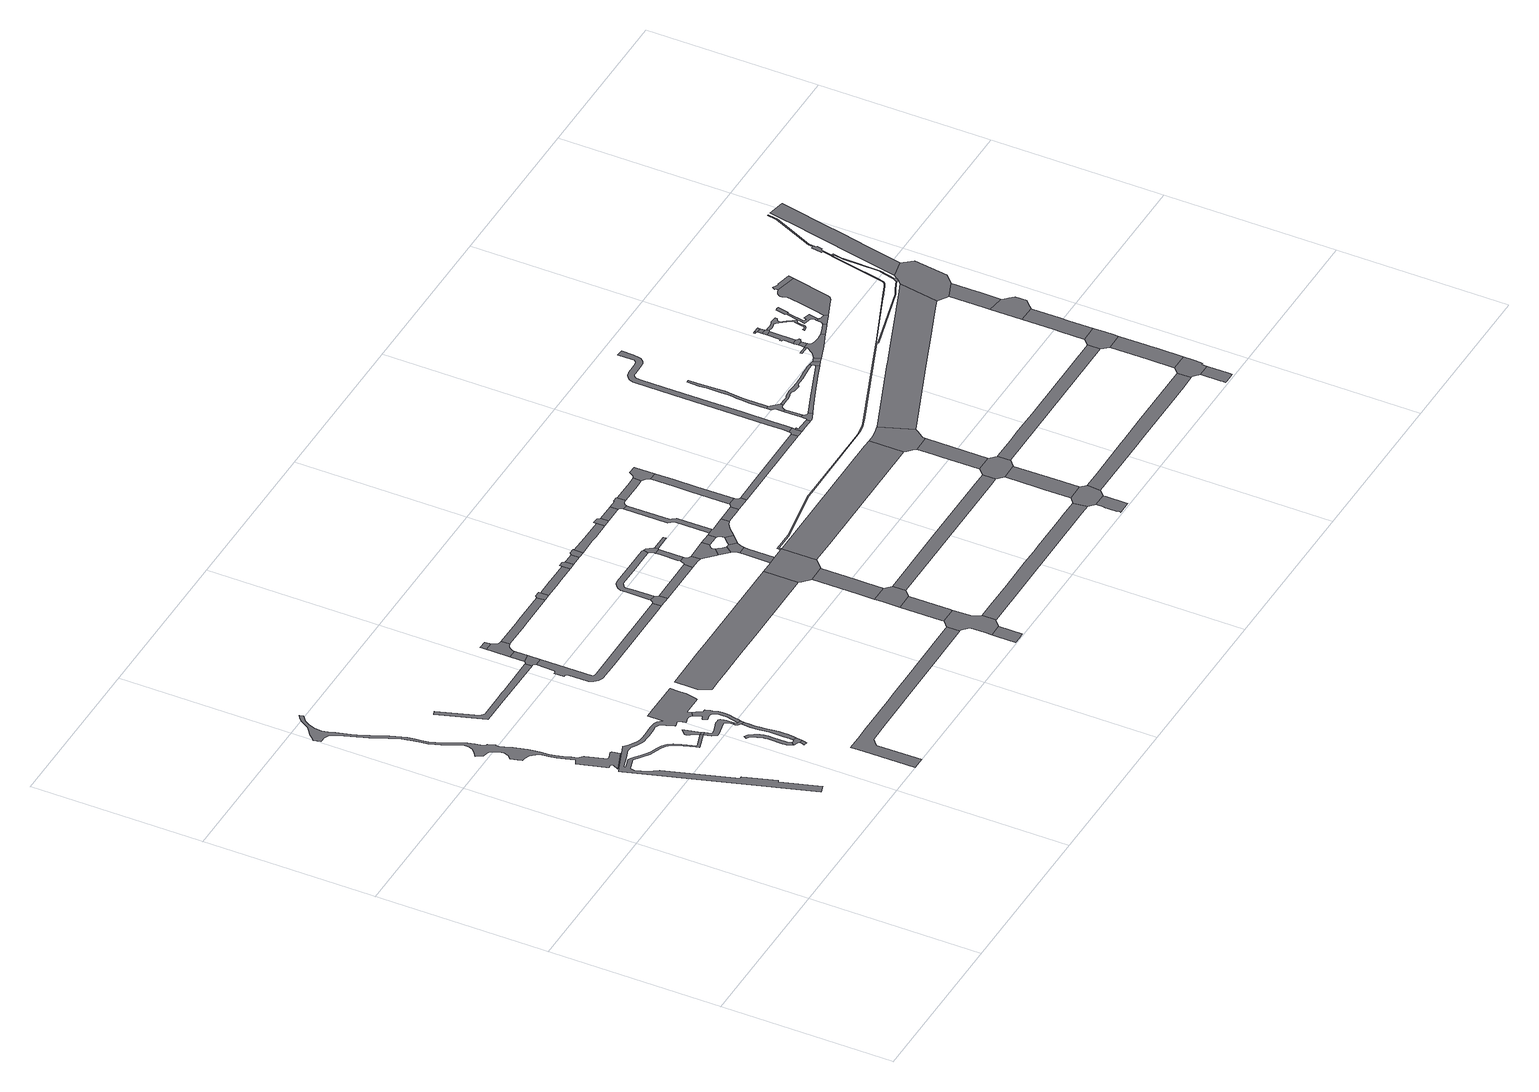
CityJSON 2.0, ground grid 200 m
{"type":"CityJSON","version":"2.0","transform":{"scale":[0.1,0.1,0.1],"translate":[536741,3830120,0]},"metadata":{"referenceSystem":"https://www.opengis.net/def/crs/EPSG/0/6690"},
"CityObjects":{
"road1":{"type":"Road","attributes":{"RoadStructureAttribute.sectionType":"1"},"geometry":[{"type":"MultiSurface","lod":"1","boundaries":[[[0,1,2,3,4,5,6,7,8,9,10,11,12,13,14,15,16,17,18,19,20,21,22,23,24,25,26,27,28,29,30,31,32,33,34,35,36,37,38,39,40,41,42,43,44,45,46,47,48,49,50,51,52,53,54,55,56,57,58,59,60,61,62,63,64,65,66,67,68,69,70,71,72,73,74,75,76,77,78,79,80,81,82,83,84,85,86,87,88,89,90,91,92,93,94,95,96,97,98,99,100,101,102,103,104,105,106,107,108,109,110,111,112,113,114,115,116,117,118]]]}]},
"road2":{"type":"Road","attributes":{"RoadStructureAttribute.sectionType":"1"},"geometry":[{"type":"MultiSurface","lod":"1","boundaries":[[[119,120,121,122,123,124,125,126,127,128,129,130,131,132,133,134,135,136,137,138,139,140,141,142,143,144,145,146,147,148,149,150,151,152,153,154,155,156,157,158,159,160,161,162,163,164,165,166,167,168,169,170,171,172,173,174,175,176,177,178,179,180,181,182,183,184,185,186,187,188,189,190,191,192,193,194,195,196,197,198,199,200,201,202,203,204,205,206,207,208,209,210,211,212,213,214,215,216,217,218,219,220,221,222,223,224]]]}]},
"road3":{"type":"Road","geometry":[{"type":"MultiSurface","lod":"1","boundaries":[[[225,226,227,228,229,230,231,232,233,234,175,235]]]}]},
"road4":{"type":"Road","geometry":[{"type":"MultiSurface","lod":"1","boundaries":[[[235,175,174,236]]]}]},
"road5":{"type":"Road","attributes":{"RoadStructureAttribute.sectionType":"1"},"geometry":[{"type":"MultiSurface","lod":"1","boundaries":[[[237,238,239,240,241,242,243,244,245,246,247,248,249,250,251,252,253,254,255,256,257,258,259,260,261]]]}]},
"road6":{"type":"Road","geometry":[{"type":"MultiSurface","lod":"1","boundaries":[[[262,263,264,265,266,261,260,267,268,269,270,271,272,273,274,275]]]}]},
"road7":{"type":"Road","geometry":[{"type":"MultiSurface","lod":"1","boundaries":[[[272,276,277,278,279,273]]]}]},
"road8":{"type":"Road","attributes":{"RoadStructureAttribute.sectionType":"1"},"geometry":[{"type":"MultiSurface","lod":"1","boundaries":[[[280,281,282,283,284,285,286,287,288,236,174,289,290,291,292,293,294,295,296,297,298]]]}]},
"road9":{"type":"Road","attributes":{"RoadStructureAttribute.sectionType":"1"},"geometry":[{"type":"MultiSurface","lod":"1","boundaries":[[[299,300,301,302,303,304,305,262,275,306,307,308,309,310,311,312,313,314,315]]]}]},
"road10":{"type":"Road","geometry":[{"type":"MultiSurface","lod":"1","boundaries":[[[316,298,297,317,318,299,315,319,320]]]}]},
"road11":{"type":"Road","attributes":{"RoadStructureAttribute.sectionType":"1"},"geometry":[{"type":"MultiSurface","lod":"1","boundaries":[[[321,322,323,324,325,326,327,328,329,330,331,332,333,334,224,223,335,336,337,338,339,340,341,342,343,344,345,346,347,348,349,350,320,319]]]}]},
"road12":{"type":"Road","attributes":{"RoadStructureAttribute.sectionType":"1"},"geometry":[{"type":"MultiSurface","lod":"1","boundaries":[[[351,352,353,354,355,356,357,358,359,360,361,362,363,364]]]}]},
"road13":{"type":"Road","geometry":[{"type":"MultiSurface","lod":"1","boundaries":[[[365,366,367,364,363,368,369,370]]]}]},
"road14":{"type":"Road","attributes":{"RoadStructureAttribute.sectionType":"1"},"geometry":[{"type":"MultiSurface","lod":"1","boundaries":[[[371,372,366,365,373]]]}]},
"road15":{"type":"Road","attributes":{"RoadStructureAttribute.sectionType":"1"},"geometry":[{"type":"MultiSurface","lod":"1","boundaries":[[[374,375,376,377,378,379,380,381,382,383,384,385,386,387,388,389,390,391,392]]]}]},
"road16":{"type":"Road","geometry":[{"type":"MultiSurface","lod":"1","boundaries":[[[393,394,371,373,395,396,397,398,399,400,401,402,403,404]]]}]},
"road17":{"type":"Road","attributes":{"RoadStructureAttribute.sectionType":"1"},"geometry":[{"type":"MultiSurface","lod":"1","boundaries":[[[405,406,393,404,407,408]]]}]},
"road18":{"type":"Road","attributes":{"RoadStructureAttribute.sectionType":"1"},"geometry":[{"type":"MultiSurface","lod":"1","boundaries":[[[409,410,411,412,370,369,413,414,415,416,417,418,419,420,421,422,423,424,425,426]]]}]},
"road19":{"type":"Road","attributes":{"RoadStructureAttribute.sectionType":"1"},"geometry":[{"type":"MultiSurface","lod":"1","boundaries":[[[427,428,400,399,429,430,431,432]]]}]},
"road20":{"type":"Road","attributes":{"RoadStructureAttribute.sectionType":"1"},"geometry":[{"type":"MultiSurface","lod":"1","boundaries":[[[433,434,435,436,437,438,439,440,441,442,443,444,445,446,447,448,449,450,451]]]}]},
"road21":{"type":"Road","geometry":[{"type":"MultiSurface","lod":"1","boundaries":[[[452,432,431,453,454,455]]]}]},
"road22":{"type":"Road","geometry":[{"type":"MultiSurface","lod":"1","boundaries":[[[456,457,426,425,458,459,460,461,462]]]}]},
"road23":{"type":"Road","attributes":{"RoadStructureAttribute.sectionType":"1"},"geometry":[{"type":"MultiSurface","lod":"1","boundaries":[[[463,464,465,466,467,468,469]]]}]},
"road24":{"type":"Road","attributes":{"RoadStructureAttribute.sectionType":"1"},"geometry":[{"type":"MultiSurface","lod":"1","boundaries":[[[470,471,454,453,472,473,474,475]]]}]},
"road25":{"type":"Road","geometry":[{"type":"MultiSurface","lod":"1","boundaries":[[[476,477,478,479,392,391,480,481,482,483,463,469,484,485,486]]]}]},
"road26":{"type":"Road","attributes":{"RoadStructureAttribute.sectionType":"1"},"geometry":[{"type":"MultiSurface","lod":"1","boundaries":[[[459,458,487,488]]]}]},
"road27":{"type":"Road","attributes":{"RoadStructureAttribute.sectionType":"1"},"geometry":[{"type":"MultiSurface","lod":"1","boundaries":[[[489,490,478,477,491,492]]]}]},
"road28":{"type":"Road","attributes":{"RoadStructureAttribute.sectionType":"1"},"geometry":[{"type":"MultiSurface","lod":"1","boundaries":[[[493,494,495,496,497,498,499,500,501,502,456,462,503,504,505,506,507,508,509,510,511]]]}]},
"road29":{"type":"Road","geometry":[{"type":"MultiSurface","lod":"1","boundaries":[[[512,475,474,513,514,515]]]}]},
"road30":{"type":"Road","attributes":{"RoadStructureAttribute.sectionType":"1"},"geometry":[{"type":"MultiSurface","lod":"1","boundaries":[[[516,514,513,517,518,519]]]}]},
"road31":{"type":"Road","geometry":[{"type":"MultiSurface","lod":"1","boundaries":[[[520,521,489,492,522,523,524]]]}]},
"road32":{"type":"Road","geometry":[{"type":"MultiSurface","lod":"1","boundaries":[[[525,519,518,526,527,528]]]}]},
"road33":{"type":"Road","attributes":{"RoadStructureAttribute.sectionType":"1"},"geometry":[{"type":"MultiSurface","lod":"1","boundaries":[[[529,530,531,520,524,532,533,534]]]}]},
"road34":{"type":"Road","geometry":[{"type":"MultiSurface","lod":"1","boundaries":[[[535,536,537,538,488,487,539,540,541,542,543,544,545,546]]]}]},
"road35":{"type":"Road","attributes":{"RoadStructureAttribute.sectionType":"1"},"geometry":[{"type":"MultiSurface","lod":"1","boundaries":[[[547,548,549,535,546,550,551]]]}]},
"road36":{"type":"Road","geometry":[{"type":"MultiSurface","lod":"1","boundaries":[[[451,450,552,529,534,553,554,555,556,557]]]}]},
"road37":{"type":"Road","geometry":[{"type":"MultiSurface","lod":"1","boundaries":[[[558,559,560,511,510,561,562,547,551,563,564]]]}]},
"road38":{"type":"Road","geometry":[{"type":"MultiSurface","lod":"1","boundaries":[[[565,566,541,540,567,568,569,570,571,572,573,574]]]}]},
"road39":{"type":"Road","attributes":{"RoadStructureAttribute.sectionType":"1"},"geometry":[{"type":"MultiSurface","lod":"1","boundaries":[[[575,576,527,526,577,578,579,580]]]}]},
"road40":{"type":"Road","attributes":{"RoadStructureAttribute.sectionType":"1"},"geometry":[{"type":"MultiSurface","lod":"1","boundaries":[[[581,582,583,584,557,556]]]}]},
"road41":{"type":"Road","attributes":{"RoadStructureAttribute.sectionType":"1"},"geometry":[{"type":"MultiSurface","lod":"1","boundaries":[[[585,586,587,570,569,588,589,590]]]}]},
"road42":{"type":"Road","geometry":[{"type":"MultiSurface","lod":"1","boundaries":[[[591,592,593,594,595,564,563]]]}]},
"road43":{"type":"Road","geometry":[{"type":"MultiSurface","lod":"1","boundaries":[[[590,589,596,583,582,597,598,599]]]}]},
"road44":{"type":"Road","attributes":{"RoadStructureAttribute.sectionType":"1"},"geometry":[{"type":"MultiSurface","lod":"1","boundaries":[[[600,565,574,601,602,603]]]}]},
"road45":{"type":"Road","attributes":{"RoadStructureAttribute.sectionType":"1"},"geometry":[{"type":"MultiSurface","lod":"1","boundaries":[[[604,605,606,607,599,598,608,609]]]}]},
"road46":{"type":"Road","geometry":[{"type":"MultiSurface","lod":"1","boundaries":[[[610,580,579,611,612,613]]]}]},
"road47":{"type":"Road","geometry":[{"type":"MultiSurface","lod":"1","boundaries":[[[614,615,616,617,600,603,618,619,620,621,604,609,622,623,624,625,626]]]}]},
"road48":{"type":"Road","attributes":{"RoadStructureAttribute.sectionType":"1"},"geometry":[{"type":"MultiSurface","lod":"1","boundaries":[[[612,611,627,628,629]]]}]},
"road49":{"type":"Road","attributes":{"RoadStructureAttribute.sectionType":"1"},"geometry":[{"type":"MultiSurface","lod":"1","boundaries":[[[630,631,632,633,634,635,616,615,636,637,638,639,640]]]}]},
"road50":{"type":"Road","attributes":{"RoadStructureAttribute.sectionType":"1"},"geometry":[{"type":"MultiSurface","lod":"1","boundaries":[[[641,642,643,644,645,646,647,648,649,650,651,652,486,485,653,654,655]]]}]},
"road51":{"type":"Road","geometry":[{"type":"MultiSurface","lod":"1","boundaries":[[[656,657,629,628,658,659,660,630,640,661,662,663,664,665]]]}]},
"road52":{"type":"Road","attributes":{"RoadStructureAttribute.sectionType":"1"},"geometry":[{"type":"MultiSurface","lod":"1","boundaries":[[[666,626,625,667,668,669]]]}]},
"road53":{"type":"Road","attributes":{"RoadStructureAttribute.sectionType":"1"},"geometry":[{"type":"MultiSurface","lod":"1","boundaries":[[[670,671,672,523,522,673,674,675]]]}]},
"road54":{"type":"Road","geometry":[{"type":"MultiSurface","lod":"1","boundaries":[[[676,677,666,669,678,679,680,681,682]]]}]},
"road55":{"type":"Road","attributes":{"RoadStructureAttribute.sectionType":"1"},"geometry":[{"type":"MultiSurface","lod":"1","boundaries":[[[683,684,664,663,685,686,687,688]]]}]},
"road56":{"type":"Road","attributes":{"RoadStructureAttribute.sectionType":"1"},"geometry":[{"type":"MultiSurface","lod":"1","boundaries":[[[689,690,691,692,676,682,693,694,695]]]}]},
"road57":{"type":"Road","attributes":{"RoadStructureAttribute.sectionType":"1"},"geometry":[{"type":"MultiSurface","lod":"1","boundaries":[[[696,697,554,553,698,699,700,701,702,703]]]}]},
"road58":{"type":"Road","geometry":[{"type":"MultiSurface","lod":"1","boundaries":[[[704,705,706,688,687,707,708,689,695,709]]]}]},
"road59":{"type":"Road","attributes":{"RoadStructureAttribute.sectionType":"1"},"geometry":[{"type":"MultiSurface","lod":"1","boundaries":[[[710,679,678,711,712]]]}]},
"road60":{"type":"Road","attributes":{"RoadStructureAttribute.sectionType":"1"},"geometry":[{"type":"MultiSurface","lod":"1","boundaries":[[[713,714,715,716,717,718,719,720,721,722,723,724,725,726]]]}]},
"road61":{"type":"Road","geometry":[{"type":"MultiSurface","lod":"1","boundaries":[[[727,728,655,654,713,726,729,730]]]}]},
"road62":{"type":"Road","attributes":{"RoadStructureAttribute.sectionType":"1"},"geometry":[{"type":"MultiSurface","lod":"1","boundaries":[[[731,732,733,734,735,728,727]]]}]},
"road63":{"type":"Road","geometry":[{"type":"MultiSurface","lod":"1","boundaries":[[[736,675,674,733,732,737,738,739]]]}]},
"road64":{"type":"Road","attributes":{"RoadStructureAttribute.sectionType":"1"},"geometry":[{"type":"MultiSurface","lod":"1","boundaries":[[[740,741,742,736,739,743]]]}]},
"road65":{"type":"Road","geometry":[{"type":"MultiSurface","lod":"1","boundaries":[[[744,745,712,711,746,747,748,749]]]}]},
"road66":{"type":"Road","geometry":[{"type":"MultiSurface","lod":"1","boundaries":[[[750,751,752,753,754,703,702,755,756,740,743,757,758,759,760]]]}]},
"road67":{"type":"Road","attributes":{"RoadStructureAttribute.sectionType":"1"},"geometry":[{"type":"MultiSurface","lod":"1","boundaries":[[[761,762,763,747,746,764,765,766,767]]]}]},
"road68":{"type":"Road","geometry":[{"type":"MultiSurface","lod":"1","boundaries":[[[768,769,770,767,766,771,772,773,774,775,776,777,778,779,780]]]}]},
"road69":{"type":"Road","attributes":{"RoadStructureAttribute.sectionType":"1"},"geometry":[{"type":"MultiSurface","lod":"1","boundaries":[[[781,782,768,780,783,784]]]}]},
"road70":{"type":"Road","geometry":[{"type":"MultiSurface","lod":"1","boundaries":[[[785,786,787,781,784,788,789,790,791,792,793,794,795,796]]]}]},
"road71":{"type":"Road","attributes":{"RoadStructureAttribute.sectionType":"1"},"geometry":[{"type":"MultiSurface","lod":"1","boundaries":[[[797,798,799,800,801,802,803,804,805,806,807,808,809,810,811,812,813,814,815,816,817,818,819,785,796]]]}]},
"road72":{"type":"Road","attributes":{"RoadStructureAttribute.sectionType":"1"},"geometry":[{"type":"MultiSurface","lod":"1","boundaries":[[[820,821,822,823,824,825,826,827,828,829,830,831,832,833,834,835,836,837,744,749,838,839,840,841,842,843,844,845,846,847,848,849,850,851,852,853,854,855,856,857,858]]]}]},
"road73":{"type":"Road","attributes":{"RoadStructureAttribute.sectionType":"1"},"geometry":[{"type":"MultiSurface","lod":"1","boundaries":[[[859,860,861,862,863,864,865,866,867,868,869,870,871,872,873,874,875,876,877,878,879,880,881,882,883,555,554,884,885,886,887,888,889,890,891,892,893,894,895,896,897,898,899,900,901,902,903,904,905,906,907,908,909,910,911,912,913,914,915],[916,917,918,919,920,921,922,923,924,925,926,927,928,929,930,931,932,933,934,935,936,937,938,939,940,941,942,943,944,945,946,947,915]]]}]},
"road74":{"type":"Road","attributes":{"RoadStructureAttribute.sectionType":"1"},"geometry":[{"type":"MultiSurface","lod":"1","boundaries":[[[948,949,950,951,952,953,954,955,730,729,956,957,958,959,960,961]]]}]},
"road75":{"type":"Road","attributes":{"RoadStructureAttribute.sectionType":"1"},"geometry":[{"type":"MultiSurface","lod":"1","boundaries":[[[962,963,964,965,966,774,773,967,968,969,970,971]]]}]},
"road76":{"type":"Road","attributes":{"RoadStructureAttribute.sectionType":"1"},"geometry":[{"type":"MultiSurface","lod":"1","boundaries":[[[972,973,974,975,976,977,978,979,980,981,982,983,984,985,986,987,988,989,990,991,992,993,795,794,994,995,996,997,998,999,1000,1001,1002,1003,1004,1005,1006,1007,1008,1009,1010,1011,1012,1013,1014]]]}]},
"road77":{"type":"Road","attributes":{"RoadStructureAttribute.sectionType":"1"},"geometry":[{"type":"MultiSurface","lod":"1","boundaries":[[[1015,1016,1017,1018,1019,1020,738,737,1021,1022,1023]]]}]},
"road78":{"type":"Road","geometry":[{"type":"MultiSurface","lod":"1","boundaries":[[[1024,1014,1013,1025,1026,1027,1028,962,971,1029,1030]]]}]},
"road79":{"type":"Road","attributes":{"RoadStructureAttribute.sectionType":"1"},"geometry":[{"type":"MultiSurface","lod":"1","boundaries":[[[1031,1032,1033,1030,1029,1034,1035]]]}]},
"road80":{"type":"Road","geometry":[{"type":"MultiSurface","lod":"1","boundaries":[[[1036,1037,1038,1039]]]}]},
"road81":{"type":"Road","geometry":[{"type":"MultiSurface","lod":"1","boundaries":[[[1040,1041,1042,1043,1044,1045,1046,1047,750,760,1048,1049,1050,1051,1052]]]}]},
"road82":{"type":"Road","geometry":[{"type":"MultiSurface","lod":"1","boundaries":[[[1053,1054,1055,1056]]]}]},
"road83":{"type":"Road","geometry":[{"type":"MultiSurface","lod":"1","boundaries":[[[1054,1039,1038,1057,1058,1059,1060,1061,1062,1063,1031,1035,1064,1065,1066,1067,1068,1069,1070,1071,1072,1073,1074,1075,1055]]]}]},
"road84":{"type":"Road","attributes":{"RoadStructureAttribute.sectionType":"1"},"geometry":[{"type":"MultiSurface","lod":"1","boundaries":[[[1076,1077,1053,1056,1078,1079,1080,1081,1082,1083,1084,1085,1086]]]}]},
"road85":{"type":"Road","attributes":{"RoadStructureAttribute.sectionType":"1"},"geometry":[{"type":"MultiSurface","lod":"1","boundaries":[[[1087,1088,1089,1090,1091,1092,1093,1076,1086,1094,1095,1096]]]}]},
"road86":{"type":"Road","geometry":[{"type":"MultiSurface","lod":"1","boundaries":[[[1097,1098,1099,1100]]]}]},
"road87":{"type":"Road","geometry":[{"type":"MultiSurface","lod":"1","boundaries":[[[1101,1087,1096,1102,1103,1104,1105,1106,1107]]]}]},
"road88":{"type":"Road","attributes":{"RoadStructureAttribute.sectionType":"1"},"geometry":[{"type":"MultiSurface","lod":"1","boundaries":[[[1108,1101,1107,1109,1110]]]}]},
"road89":{"type":"Road","attributes":{"RoadStructureAttribute.sectionType":"1"},"geometry":[{"type":"MultiSurface","lod":"1","boundaries":[[[1111,1100,1099,1112,1108,1110,1113]]]}]},
"road90":{"type":"Road","attributes":{"RoadStructureAttribute.sectionType":"1"},"geometry":[{"type":"MultiSurface","lod":"1","boundaries":[[[1114,1115,1116,1117,1118,1119,1120,1121,1122]]]}]},
"road91":{"type":"Road","attributes":{"RoadStructureAttribute.sectionType":"1"},"geometry":[{"type":"MultiSurface","lod":"1","boundaries":[[[1123,1124,1125,1126,1066,1065,1127,1128,1129]]]}]},
"road92":{"type":"Road","attributes":{"RoadStructureAttribute.sectionType":"1"},"geometry":[{"type":"MultiSurface","lod":"1","boundaries":[[[1130,1131,1132,1133,1134,1135,1136,1137,1138,1139,1140,1141,1142,1143,1144,1145,1146,1147,1148,1149,1150,1151,1152,1153,1154,1155,1156,1157,1158,1159,1160,1161,1162,1163,1164,1104,1103,1165,1166,1167,1168,1169,1170,1171,1172,1173,1174,1175,1176,1177,1178,1179,1180,1181,1182,1183,1184,1185,1186,1187,1188,1189,1190,1191,1192,1193,1194,1195,1196,1197,1198,1199,1200,1201,1202,1203,1204,1205]]]}]},
"road93":{"type":"Road","geometry":[{"type":"MultiSurface","lod":"1","boundaries":[[[1206,961,960,1207,1114,1122,1208,1209,1210,1211,1212]]]}]},
"road94":{"type":"Road","geometry":[{"type":"MultiSurface","lod":"1","boundaries":[[[1204,1213,1214,1123,1129,1215,1216,1217,1218,1219,1220,1221,1205]]]}]},
"road95":{"type":"Road","attributes":{"RoadStructureAttribute.sectionType":"1"},"geometry":[{"type":"MultiSurface","lod":"1","boundaries":[[[1222,1223,1206,1212,1224,1225,1226,1227]]]}]},
"road96":{"type":"Road","geometry":[{"type":"MultiSurface","lod":"1","boundaries":[[[1228,1023,1022,1222,1227,1229,1230,1231]]]}]},
"road97":{"type":"Road","attributes":{"RoadStructureAttribute.sectionType":"1"},"geometry":[{"type":"MultiSurface","lod":"1","boundaries":[[[1232,1233,1234,1235,1236,1237,1238,1239,1240,1241,1242,1243,1244,1245,1246,1247,1248,1249,1250,1217,1216,1251,1252,1253,1254,1255,1256]]]}]},
"road98":{"type":"Road","attributes":{"RoadStructureAttribute.sectionType":"1"},"geometry":[{"type":"MultiSurface","lod":"1","boundaries":[[[1257,1258,1259,1228,1231,1260,1261,1262]]]}]},
"road99":{"type":"Road","geometry":[{"type":"MultiSurface","lod":"1","boundaries":[[[1263,1264,1265,1266,1267,1268,1269,1232,1256,1270,1271]]]}]},
"road100":{"type":"Road","geometry":[{"type":"MultiSurface","lod":"1","boundaries":[[[1272,1257,1262,1273,1274,1275,1276,1277,1278,1279,1280]]]}]},
"road101":{"type":"Road","attributes":{"RoadStructureAttribute.sectionType":"1"},"geometry":[{"type":"MultiSurface","lod":"1","boundaries":[[[1281,1282,1283,1284,1285,1286,1287,1272,1280]]]}]},
"road102":{"type":"Road","geometry":[{"type":"MultiSurface","lod":"1","boundaries":[[[1288,1289,907,906,1040,1052,1290,1285,1284,1291,1292]]]}]},
"road103":{"type":"Road","geometry":[{"type":"MultiSurface","lod":"1","boundaries":[[[1293,859,915,914]]]}]},
"road104":{"type":"Road","attributes":{"RoadStructureAttribute.sectionType":"1"},"geometry":[{"type":"MultiSurface","lod":"1","boundaries":[[[1294,1295,1296,1297,1298,1299,1300,1301,1302,1303,1304,1305,1306,1307,1308,1309,1310,1311,1312,1313,1314,1315,1316,1293,914]]]}]},
"road105":{"type":"Road","attributes":{"RoadStructureAttribute.sectionType":"1"},"geometry":[{"type":"MultiSurface","lod":"1","boundaries":[[[1317,1318,1319,1320,1321,1322,1323,1289,1288,1324,1325,1326,1327,1328,1329,1330,1331,1332]]]}]}
},
"vertices":[
[306,6057,0],[262,6026,0],[235,5996,0],[210,5958,0],[188,5915,0],[168,5890,0],[131,5860,0],[81,5819,0],[44,5777,0],[17,5749,0],[10,5744,0],[30,5661,0],[95,5662,0],[143,5640,0],[171,5603,0],[199,5548,0],[220,5491,0],[243,5431,0],[261,5371,0],[286,5299,0],[307,5247,0],[338,5180,0],[363,5125,0],[394,5063,0],[430,4988,0],[440,4941,0],[453,4883,0],[469,4814,0],[482,4729,0],[495,4659,0],[516,4592,0],[539,4532,0],[572,4467,0],[603,4413,0],[631,4360,0],[644,4310,0],[642,4258,0],[620,4210,0],[580,4170,0],[528,4132,0],[579,4062,0],[629,4050,0],[664,4031,0],[684,3993,0],[710,3944,0],[718,3891,0],[696,3836,0],[656,3791,0],[677,3718,0],[680,3713,0],[692,3667,0],[735,3662,0],[788,3637,0],[836,3590,0],[861,3548,0],[875,3458,0],[893,3373,0],[916,3283,0],[952,3181,0],[895,3153,0],[985,2849,0],[994,2819,0],[1036,2827,0],[1044,2790,0],[1017,2730,0],[1254,2819,0],[1235,2912,0],[1222,2922,0],[1145,2896,0],[1117,2896,0],[1038,3130,0],[1035,3135,0],[992,3179,0],[972,3244,0],[959,3276,0],[938,3329,0],[918,3408,0],[904,3471,0],[899,3551,0],[893,3621,0],[882,3703,0],[861,3778,0],[836,3852,0],[810,3937,0],[789,3994,0],[791,4027,0],[796,4032,0],[766,4114,0],[738,4119,0],[720,4171,0],[712,4229,0],[691,4308,0],[661,4373,0],[633,4423,0],[607,4473,0],[576,4532,0],[546,4602,0],[525,4674,0],[509,4754,0],[501,4819,0],[490,4901,0],[472,4959,0],[452,5018,0],[426,5076,0],[396,5138,0],[370,5195,0],[342,5260,0],[316,5319,0],[293,5384,0],[270,5441,0],[249,5526,0],[226,5603,0],[198,5671,0],[185,5740,0],[186,5820,0],[211,5896,0],[255,5964,0],[317,6014,0],[324,6019,0],
[2173,2516,0],[2411,2521,0],[2413,2536,0],[2441,2643,0],[2441,2667,0],[2442,2746,0],[2441,2846,0],[2433,2846,0],[2173,2848,0],[2061,2848,0],[1936,2848,0],[1936,2669,0],[1911,2694,0],[1886,2717,0],[1851,2731,0],[1818,2738,0],[1794,2740,0],[1769,2740,0],[1762,2740,0],[1751,2739,0],[1736,2739,0],[1684,2736,0],[1629,2736,0],[1607,2736,0],[1581,2735,0],[1549,2740,0],[1504,2757,0],[1459,2782,0],[1421,2804,0],[1391,2831,0],[1368,2848,0],[1358,2848,0],[982,2702,0],[990,2664,0],[1631,684,0],[1719,712,0],[1577,1156,0],[1599,1168,0],[1476,1532,0],[1448,1527,0],[1188,2331,0],[1115,2438,0],[1071,2568,0],[1083,2618,0],[1108,2626,0],[1217,2659,0],[1383,2538,0],[1456,2509,0],[1519,2487,0],[1572,2458,0],[1610,2416,0],[1638,2366,0],[1666,2294,0],[1705,2172,0],[1715,2132,0],[1917,2196,0],[1906,2224,0],[1725,2169,0],[1670,2326,0],[1640,2401,0],[1607,2456,0],[1559,2498,0],[1496,2524,0],[1431,2544,0],[1378,2578,0],[1325,2618,0],[1272,2655,0],[1229,2689,0],[1204,2704,0],[1070,2665,0],[1080,2690,0],[1164,2716,0],[1246,2744,0],[1301,2762,0],[1336,2768,0],[1371,2766,0],[1391,2763,0],[1426,2744,0],[1462,2724,0],[1507,2702,0],[1542,2692,0],[1589,2688,0],[1637,2686,0],[1639,2686,0],[1682,2686,0],[1754,2689,0],[1758,2691,0],[1767,2693,0],[1773,2694,0],[1784,2697,0],[1804,2696,0],[1824,2690,0],[1855,2672,0],[1865,2658,0],[1883,2606,0],[1890,2590,0],[1919,2523,0],[1921,2519,0],[1991,2537,0],[1999,2515,0],[2022,2447,0],[2075,2461,0],[2112,2457,0],[2126,2451,0],[2142,2439,0],[2194,2471,0],
[1897,2407,0],[1894,2419,0],[1892,2426,0],[1886,2420,0],[1879,2413,0],[1837,2373,0],[1833,2350,0],[1856,2318,0],[1886,2273,0],[1904,2231,0],[1945,2234,0],
[1953,2206,0],
[2210,1343,0],[2204,1359,0],[2201,1375,0],[2203,1541,0],[2203,1592,0],[2196,1637,0],[2184,1679,0],[2163,1729,0],[2126,1785,0],[2089,1808,0],[2069,1775,0],[2094,1760,0],[2116,1720,0],[2134,1680,0],[2149,1637,0],[2156,1598,0],[2158,1567,0],[2156,1399,0],[2158,1372,0],[2161,1356,0],[2166,1338,0],[2175,1314,0],[2180,1304,0],[2188,1294,0],[2221,1325,0],
[2263,1329,0],[2259,1324,0],[2247,1319,0],[2236,1317,0],[2228,1321,0],[2197,1287,0],[2206,1281,0],[2231,1271,0],[2244,1266,0],[2251,1260,0],[2254,1252,0],[2296,1245,0],[2303,1290,0],[2308,1321,0],
[2250,1222,0],[2244,1191,0],[2285,1184,0],[2291,1220,0],
[2238,2092,0],[2235,2119,0],[2220,2152,0],[2204,2167,0],[2172,2171,0],[2149,2169,0],[2042,2133,0],[1990,2122,0],[1972,2134,0],[1940,2109,0],[1973,2059,0],[2011,2057,0],[2053,2068,0],[2168,2096,0],[2190,2089,0],[2208,2064,0],[2213,2022,0],[2214,2001,0],[2236,2002,0],
[2254,1925,0],[2243,1820,0],[2251,1715,0],[2265,1610,0],[2268,1522,0],[2267,1435,0],[2267,1372,0],[2313,1345,0],[2317,1418,0],[2316,1473,0],[2316,1528,0],[2307,1605,0],[2302,1658,0],[2294,1738,0],[2288,1790,0],[2290,1855,0],[2292,1915,0],
[2241,1980,0],[2215,1977,0],[2224,1949,0],[2299,1960,0],[2251,1967,0],
[2301,1978,0],[2318,2048,0],[2330,2093,0],[2335,2138,0],[2334,2190,0],[2329,2235,0],[2322,2255,0],[2318,2268,0],[2307,2315,0],[2305,2320,0],[2290,2367,0],[2280,2372,0],[2255,2370,0],[2222,2432,0],[2170,2382,0],[2182,2346,0],[2185,2339,0],[2142,2326,0],[2144,2319,0],[2161,2269,0],[2211,2284,0],[2246,2282,0],[2253,2282,0],[2256,2279,0],[2276,2257,0],[2292,2205,0],[2292,2150,0],[2290,2107,0],[2280,2062,0],[2266,2012,0],
[2115,4365,0],[1639,4363,0],[1589,4363,0],[1521,4362,0],[1203,4361,0],[1155,4395,0],[1003,4846,0],[955,4830,0],[1132,4288,0],[1532,4288,0],[1597,4288,0],[1645,4288,0],[2128,4288,0],[2128,4365,0],
[2258,4404,0],[2155,4388,0],[2143,4370,0],[2146,4288,0],[2164,4261,0],[2260,4262,0],
[2156,4557,0],[2155,4443,0],[2256,4556,0],
[4639,762,0],[4620,762,0],[3978,757,0],[3810,755,0],[3428,752,0],[3273,751,0],[2886,748,0],[2771,747,0],[2635,746,0],[2424,744,0],[2425,593,0],[2429,1,0],[2580,2,0],[2575,525,0],[2645,595,0],[2931,598,0],[4621,612,0],[4645,612,0],[4641,762,0],
[2157,4827,0],[2157,4751,0],[2263,4589,0],[2280,4617,0],[2301,4638,0],[2307,4644,0],[2345,4655,0],[2345,4755,0],[2324,4754,0],[2294,4767,0],[2273,4794,0],[2256,4826,0],
[2155,4900,0],[2158,4883,0],[2253,4851,0],[2253,4900,0],
[2585,3640,0],[2312,3640,0],[2287,3640,0],[2267,3654,0],[2158,4038,0],[2138,4025,0],[2121,4025,0],[2125,3913,0],[2147,3915,0],[2165,3891,0],[2165,3651,0],[2188,3606,0],[2228,3566,0],[2271,3542,0],[2520,3543,0],[3548,3546,0],[3612,3546,0],[3612,3643,0],
[2744,4755,0],[2670,4755,0],[2669,4657,0],[2744,4657,0],[3159,4659,0],[3151,4755,0],
[3295,2859,0],[3083,2858,0],[2561,2856,0],[2560,2656,0],[2560,2591,0],[2622,2457,0],[2625,2451,0],[2783,2457,0],[2788,2457,0],[2983,2458,0],[3039,2458,0],[3060,2458,0],[3083,2458,0],[3116,2458,0],[3296,2459,0],[3661,2460,0],[3751,2461,0],[4603,2464,0],[4601,2865,0],
[3173,4778,0],[3239,4660,0],[3238,4754,0],[3239,4778,0],
[3651,3686,0],[3637,3658,0],[3755,3546,0],[3754,3644,0],[3734,3651,0],[3730,3660,0],[3722,3679,0],
[4741,288,0],[4741,215,0],[4736,215,0],[4738,15,0],[4817,15,0],[4896,16,0],[4895,289,0],
[3530,4756,0],[3452,4756,0],[3452,4661,0],[3529,4662,0],[3734,4663,0],[3733,4758,0],
[4921,612,0],[4917,835,0],[4717,832,0],[4678,796,0],[4669,612,0],[4670,612,0],[4739,541,0],[4740,367,0],[4968,363,0],[4979,363,0],[4978,524,0],
[4332,3548,0],[4332,3645,0],
[4715,1339,0],[4717,859,0],[4917,861,0],[4914,1340,0],
[4330,4134,0],[4327,4135,0],[3976,4136,0],[3764,4137,0],[3727,4129,0],[3697,4108,0],[3673,4081,0],[3653,4038,0],[3652,3958,0],[3649,3711,0],[3717,3941,0],[3716,4009,0],[3723,4031,0],[3735,4046,0],[3765,4067,0],[3992,4067,0],[4261,4067,0],[4332,4067,0],[4352,4126,0],
[3734,4787,0],[3811,4663,0],[3811,4759,0],[3793,4787,0],
[3830,4759,0],[3852,4664,0],[3944,4664,0],[3943,4756,0],
[4713,1635,0],[4714,1547,0],[4989,1414,0],[4987,1566,0],[4916,1636,0],
[3966,4781,0],[4031,4665,0],[4031,4767,0],[4031,4780,0],
[4709,2359,0],[4709,2358,0],[4712,1824,0],[4915,1834,0],[4913,1959,0],[4910,2360,0],
[4364,3705,0],[4363,3700,0],[4361,3690,0],[4349,3657,0],[4433,3548,0],[4488,3536,0],[4484,3644,0],[4472,3647,0],[4459,3651,0],[4456,3655,0],[4436,3683,0],[4436,3706,0],
[4363,3996,0],[4363,3943,0],[4363,3738,0],[4434,3962,0],[4433,3996,0],
[4628,2439,0],[5020,2464,0],[5019,2866,0],[4996,2866,0],[4859,2865,0],[4762,2865,0],
[4435,4048,0],[4410,4085,0],[4377,4118,0],[4353,4052,0],[4363,4025,0],[4446,4008,0],[4440,4043,0],
[4736,3648,0],[4517,3644,0],[4528,3507,0],[4617,3418,0],[4630,3405,0],[4703,3479,0],[4698,3501,0],[4703,3534,0],[4705,3535,0],[4737,3556,0],
[4314,4762,0],[4243,4763,0],[4244,4666,0],[4315,4666,0],[4526,4668,0],[4526,4759,0],
[4859,3178,0],[4861,3220,0],[4766,3217,0],[4766,3162,0],
[4741,3431,0],[4726,3451,0],[4723,3455,0],[4649,3386,0],[4725,3311,0],[4789,3387,0],
[4611,4010,0],[4628,4010,0],[4633,4010,0],[4632,4016,0],[4630,4040,0],
[4755,3264,0],[4873,3273,0],[4900,3321,0],[4829,3387,0],
[4878,3650,0],[4807,3557,0],[4849,3556,0],[4880,3555,0],
[4918,3478,0],[4892,3451,0],[4861,3418,0],[4846,3402,0],[4952,3374,0],[4989,3411,0],
[4527,4794,0],[4619,4668,0],[4618,4760,0],[4595,4792,0],
[4982,3644,0],[4976,3651,0],[4914,3651,0],[4901,3650,0],[4892,3553,0],[4910,3536,0],[4920,3508,0],[4920,3500,0],[5078,3500,0],[5113,3526,0],[5125,3535,0],[5175,3553,0],[5173,3647,0],
[4806,4669,0],[4829,4667,0],[4829,4759,0],
[4864,4618,0],[4867,4112,0],[4887,4085,0],[4910,4053,0],[4914,3672,0],[4914,3653,0],[4975,3783,0],[4972,4061,0],[4942,4100,0],[4929,4116,0],[4924,4618,0],
[7053,531,0],[6942,531,0],[6839,531,0],[6749,530,0],[6612,530,0],[6514,530,0],[6265,529,0],[6157,528,0],[5955,528,0],[5830,527,0],[5537,526,0],[5162,525,0],[6943,370,0],[7076,372,0],[7053,526,0],
[4933,4772,0],[4933,4758,0],[4851,4657,0],[4858,4643,0],[4864,4630,0],[4934,4643,0],[4964,4663,0],[4999,4664,0],[4998,4764,0],[4993,4771,0],
[5396,3650,0],[5225,3556,0],[5333,3556,0],[5396,3556,0],
[6931,1573,0],[5942,1569,0],[5807,1569,0],[6933,1421,0],[7049,1421,0],[7049,1571,0],
[5431,3681,0],[5419,3661,0],[5574,3557,0],[5574,3627,0],[5554,3637,0],[5536,3667,0],[5536,3681,0],
[5335,4762,0],[5275,4762,0],[5261,4666,0],[5319,4667,0],[5356,4665,0],[5363,4765,0],
[5432,4595,0],[5432,4318,0],[5433,4130,0],[5433,3706,0],[5533,4115,0],[5531,4379,0],[5529,4596,0],
[6919,2873,0],[5028,2866,0],[5024,2464,0],[5306,2465,0],[5446,2466,0],[6923,2470,0],[7012,2470,0],[7017,2872,0],
[5427,4835,0],[5410,4803,0],[5390,4780,0],[5386,4652,0],[5412,4630,0],[5527,4836,0],
[5866,3629,0],[6753,3558,0],[6744,3636,0],
[7145,304,0],[7145,213,0],[7141,213,0],[7141,63,0],[7146,63,0],[7146,23,0],[7146,21,0],[7225,23,0],[7303,24,0],[7303,63,0],[7308,63,0],[7309,279,0],[7304,280,0],[7303,304,0],
[7321,589,0],[7121,585,0],[7370,373,0],[7384,528,0],
[7321,885,0],[7319,1354,0],[7120,1349,0],[7122,973,0],[7122,883,0],
[7119,1643,0],[7390,1423,0],[7389,1573,0],[7317,1643,0],
[7116,2367,0],[7116,2175,0],[7117,2088,0],[7316,2368,0],
[6776,3674,0],[6766,3649,0],[6840,3559,0],[6839,3640,0],[6841,3645,0],[6848,3675,0],
[7258,2903,0],[7247,2899,0],[7203,2891,0],[7186,2886,0],[7108,2871,0],[7036,2446,0],[7084,2399,0],[7316,2403,0],[7328,2422,0],[7378,2494,0],[7403,2530,0],
[6911,3609,0],[6862,3609,0],[6861,3640,0],[6912,3559,0],[6992,3559,0],[7030,3558,0],[7032,3606,0],
[7049,3678,0],[7049,3628,0],[7046,3613,0],[7053,3557,0],[7095,3574,0],[7156,3599,0],[7139,3641,0],[7127,3639,0],[7117,3639,0],[7105,3642,0],[7094,3651,0],[7085,3663,0],[7082,3678,0],
[7048,3886,0],[7048,3792,0],[7079,3796,0],[7077,3877,0],
[7012,4057,0],[7012,4005,0],[7047,3973,0],[7078,3881,0],[7082,3892,0],[7090,3905,0],[7097,3916,0],[7108,3925,0],[7120,3929,0],[7144,3930,0],[7144,3960,0],[7048,4057,0],
[7048,4093,0],[7048,4330,0],[7049,4363,0],[7066,4531,0],[7069,4574,0],[7068,4597,0],[7065,4721,0],[7056,4856,0],[7056,4898,0],[7056,4988,0],[7028,4986,0],[7022,4840,0],[7029,4760,0],[7032,4695,0],[7032,4640,0],[7032,4604,0],[7033,4587,0],[7030,4522,0],[7025,4459,0],[7019,4408,0],[7014,4337,0],[7010,4263,0],[7011,4122,0],
[7102,5827,0],[7103,5662,0],[7101,5639,0],[7084,5609,0],[7049,5599,0],[6939,5595,0],[6892,5595,0],[6889,5595,0],[6854,5589,0],[6819,5566,0],[6787,5531,0],[6775,5489,0],[6775,5453,0],[6775,5019,0],[6775,4657,0],[6776,4308,0],[6776,3927,0],[6776,3754,0],[6848,3764,0],[6847,3916,0],[6846,4252,0],[6845,4643,0],[6844,5047,0],[6843,5432,0],[6843,5477,0],[6843,5484,0],[6855,5499,0],[6875,5520,0],[6892,5525,0],[6897,5525,0],[6915,5525,0],[7052,5529,0],[7082,5532,0],[7112,5544,0],[7134,5562,0],[7157,5592,0],[7166,5617,0],[7171,5685,0],[7174,5822,0],
[9555,4596,0],[9513,4397,0],[9422,3960,0],[9410,3923,0],[9393,3907,0],[9355,3890,0],[9308,3871,0],[9258,3851,0],[9227,3839,0],[9150,3807,0],[8546,3564,0],[8505,3548,0],[8502,3547,0],[8136,3407,0],[7232,3059,0],[7212,3054,0],[7192,3048,0],[7092,3030,0],[7057,3027,0],[6917,3026,0],[5949,3021,0],[5915,3021,0],[5251,2912,0],[5001,2912,0],[4998,2881,0],[5019,2880,0],[5019,2894,0],[5221,2896,0],[5915,3011,0],[5973,3011,0],[6917,3018,0],[7057,3017,0],[7092,3020,0],[7120,3025,0],[7194,3038,0],[7214,3044,0],[7232,3049,0],[7259,3056,0],[7289,3069,0],[7334,3087,0],[7869,3292,0],[8148,3400,0],[8487,3531,0],[8497,3514,0],[9292,3726,0],[9373,3762,0],[9486,3811,0],[9502,3798,0],[9535,3837,0],[9532,3840,0],[9518,3854,0],[9566,4042,0],[9575,4474,0],[9577,4499,0],[9591,4602,0],[9568,4609,0],[9566,4594,0],[9576,4592,0],[9574,4562,0],[9567,4506,0],[9564,4491,0],[9564,4481,0],[9565,4469,0],[9556,4071,0],[9556,4054,0],[9554,4044,0],[9554,4036,0],[9518,3905,0],[9506,3859,0],[9493,3839,0],[9481,3821,0],[9363,3769,0],[9289,3736,0],[8509,3531,0],[8507,3541,0],[9175,3807,0],[9241,3833,0],[9257,3839,0],[9309,3860,0],[9316,3863,0],[9358,3880,0],[9388,3892,0],[9403,3903,0],[9413,3913,0],[9420,3923,0],[9425,3933,0],[9430,3955,0],[9442,4005,0],[9514,4347,0],
[9453,541,0],[9254,540,0],[8569,537,0],[8234,535,0],[8166,535,0],[7906,534,0],[7607,532,0],[7384,531,0],[8168,376,0],[8343,376,0],[9125,379,0],[9275,380,0],[9454,381,0],[9453,537,0],
[7870,3926,0],[7843,3914,0],[7628,3832,0],[7481,3776,0],[7452,3765,0],[7251,3638,0],[7528,3750,0],[7677,3810,0],[7731,3830,0],[7884,3888,0],
[7831,3992,0],[7818,3994,0],[7799,3993,0],[7770,3992,0],[7719,3987,0],[7618,3976,0],[7581,3973,0],[7558,3973,0],[7527,3973,0],[7505,3973,0],[7465,3975,0],[7415,3978,0],[7406,3979,0],[7372,3978,0],[7345,3979,0],[7333,3978,0],[7317,3977,0],[7283,3967,0],[7267,3961,0],[7248,3959,0],[7233,3959,0],[7218,3959,0],[7220,3931,0],[7249,3931,0],[7254,3931,0],[7268,3931,0],[7284,3935,0],[7303,3938,0],[7319,3946,0],[7335,3950,0],[7365,3951,0],[7401,3928,0],[7477,3925,0],[7511,3945,0],[7537,3945,0],[7557,3945,0],[7617,3946,0],[7659,3950,0],[7726,3958,0],[7798,3964,0],[7842,3964,0],[7854,3964,0],[7863,3992,0],
[8266,1575,0],[8174,1575,0],[7921,1574,0],[7819,1574,0],[7686,1574,0],[7396,1573,0],[7397,1423,0],[9447,1430,0],[9449,1579,0],
[7907,3987,0],[7865,3958,0],[7875,3950,0],[7877,3939,0],[7876,3932,0],[7949,3913,0],[7922,3986,0],
[7973,4004,0],[7956,3998,0],[7936,3991,0],[7979,3924,0],[7998,3930,0],
[7987,4165,0],[7989,4144,0],[8088,4144,0],[8085,4164,0],
[9468,3758,0],[9356,3715,0],[8734,3475,0],[8506,3387,0],[8403,3347,0],[8320,3315,0],[8255,3289,0],[8239,3283,0],[8426,2927,0],[8651,3013,0],[8739,3048,0],[9273,3255,0],[9388,3299,0],
[8093,4238,0],[8093,4173,0],[8155,4169,0],[8154,4237,0],
[8101,4143,0],[8086,4115,0],[8060,4078,0],[8039,4054,0],[8022,4036,0],[8002,4024,0],[7987,4013,0],[8190,3996,0],[8374,4072,0],[8355,4116,0],[8318,4112,0],[8283,4110,0],[8257,4109,0],[8226,4112,0],[8199,4118,0],[8181,4125,0],[8171,4133,0],[8162,4143,0],[8157,4155,0],
[8093,4298,0],[8093,4286,0],[8162,4248,0],[8171,4256,0],[8174,4258,0],[8181,4262,0],[8188,4262,0],[8188,4282,0],[8172,4282,0],[8163,4289,0],[8156,4298,0],
[8091,4601,0],[8091,4448,0],[8083,4444,0],[8072,4444,0],[8072,4422,0],[8086,4421,0],[8094,4415,0],[8155,4311,0],[8154,4591,0],[8154,4601,0],
[8059,4742,0],[8059,4723,0],[8082,4723,0],[8085,4740,0],
[8091,4657,0],[8162,4611,0],[8169,4616,0],[8169,4646,0],[8163,4649,0],[8156,4652,0],[8154,4657,0],
[8091,4711,0],[8153,4667,0],[8153,4711,0],
[8091,4745,0],[8089,4719,0],[8153,4745,0],
[9545,318,0],[9547,88,0],[9548,75,0],[9548,29,0],[9557,29,0],[9623,28,0],[9698,28,0],[9697,77,0],[9697,318,0],
[8514,4174,0],[8503,4168,0],[8446,4147,0],[8388,4126,0],[8410,4088,0],[8504,4124,0],[8529,4134,0],
[8582,4318,0],[8593,4370,0],[8516,4387,0],[8509,4357,0],[8471,4369,0],[8513,4583,0],[8523,4580,0],[8547,4708,0],[8529,4713,0],[8527,4705,0],[8507,4708,0],[8484,4590,0],[8494,4585,0],[8462,4434,0],[8426,4475,0],[8389,4528,0],[8346,4589,0],[8346,4598,0],[8347,4603,0],[8347,4606,0],[8349,4609,0],[8356,4617,0],[8366,4623,0],[8372,4627,0],[8376,4632,0],[8380,4638,0],[8381,4657,0],[8303,4662,0],[8282,4654,0],[8266,4651,0],[8249,4647,0],[8232,4645,0],[8213,4645,0],[8201,4645,0],[8181,4645,0],[8180,4616,0],[8202,4611,0],[8222,4610,0],[8236,4612,0],[8255,4614,0],[8267,4618,0],[8277,4620,0],[8290,4624,0],[8306,4613,0],[8329,4587,0],[8376,4519,0],[8414,4467,0],[8416,4457,0],[8409,4426,0],[8397,4388,0],[8392,4347,0],[8389,4329,0],[8376,4316,0],[8371,4312,0],[8364,4310,0],[8343,4313,0],[8339,4316,0],[8339,4290,0],[8355,4293,0],[8368,4296,0],[8377,4298,0],[8386,4304,0],[8403,4322,0],[8407,4346,0],[8411,4384,0],[8423,4421,0],[8431,4427,0],[8441,4428,0],[8446,4427,0],[8451,4422,0],[8458,4414,0],[8443,4344,0],[8534,4322,0],[8552,4291,0],[8544,4255,0],[8568,4250,0],
[9517,604,0],[9475,381,0],[9697,382,0],[9721,383,0],[9721,477,0],[9722,513,0],[9722,603,0],
[8531,4195,0],[8523,4185,0],[8654,4183,0],[8665,4187,0],[8651,4223,0],[8626,4228,0],[8606,4234,0],[8578,4241,0],[8579,4248,0],
[9521,1357,0],[9523,907,0],[9723,909,0],[9723,1007,0],[9723,1039,0],[9721,1358,0],
[9520,1650,0],[9721,1438,0],[9720,1572,0],[9720,1651,0],
[8806,4836,0],[8797,4833,0],[8777,4828,0],[8766,4824,0],[8756,4818,0],[8747,4811,0],[8739,4803,0],[8732,4793,0],[8728,4782,0],[8725,4771,0],[8724,4759,0],[8725,4748,0],[8728,4737,0],[8733,4726,0],[8739,4716,0],[8747,4708,0],[8716,4556,0],[8723,4555,0],[8679,4351,0],[8884,4272,0],[8903,4279,0],[8925,4297,0],[8943,4313,0],[8958,4345,0],[9051,4785,0],
[9517,2371,0],[9518,2001,0],[9518,1919,0],[9718,1951,0],[9718,2037,0],[9716,2372,0],
[8884,4877,0],[8867,4879,0],[8819,4907,0],[8801,4875,0],[8810,4863,0],[8813,4852,0],[8811,4842,0],[9064,4850,0],[8898,4885,0],
[9515,2743,0],[9742,2398,0],[9747,2402,0],[9793,2449,0],[9820,2476,0],[9819,2607,0],[9775,2652,0],[9741,2688,0],[9716,2714,0],
[9715,2962,0],[9715,3078,0],[9714,3255,0],[9714,3295,0],[9513,3214,0],[9513,3104,0],[9515,2811,0],
[9779,3917,0],[9566,3874,0],[9489,3231,0],[9820,3400,0],[9873,3800,0],
[9558,4611,0],
[9599,4742,0],[9604,4741,0],[9617,4739,0],[9631,4805,0],[9617,4810,0],[9614,4812,0],[9618,4840,0],[9618,4842,0],[9625,4889,0],[9628,4902,0],[9765,5206,0],[9843,5379,0],[9867,5492,0],[9854,5492,0],[9833,5384,0],[9757,5214,0],[9615,4894,0],[9606,4844,0],[9606,4842,0],[9602,4842,0],[9586,4844,0],[9565,4719,0],[9580,4714,0],
[9903,5489,0],[9881,5383,0],[9829,5134,0],[9791,4954,0],[9751,4762,0],[9694,4486,0],[9677,4408,0],[9819,4111,0],[9852,4269,0],[9881,4410,0],[9890,4448,0],[9947,4721,0],[9948,4724,0],[9979,4874,0],[10078,5345,0],[10100,5448,0]
]}
